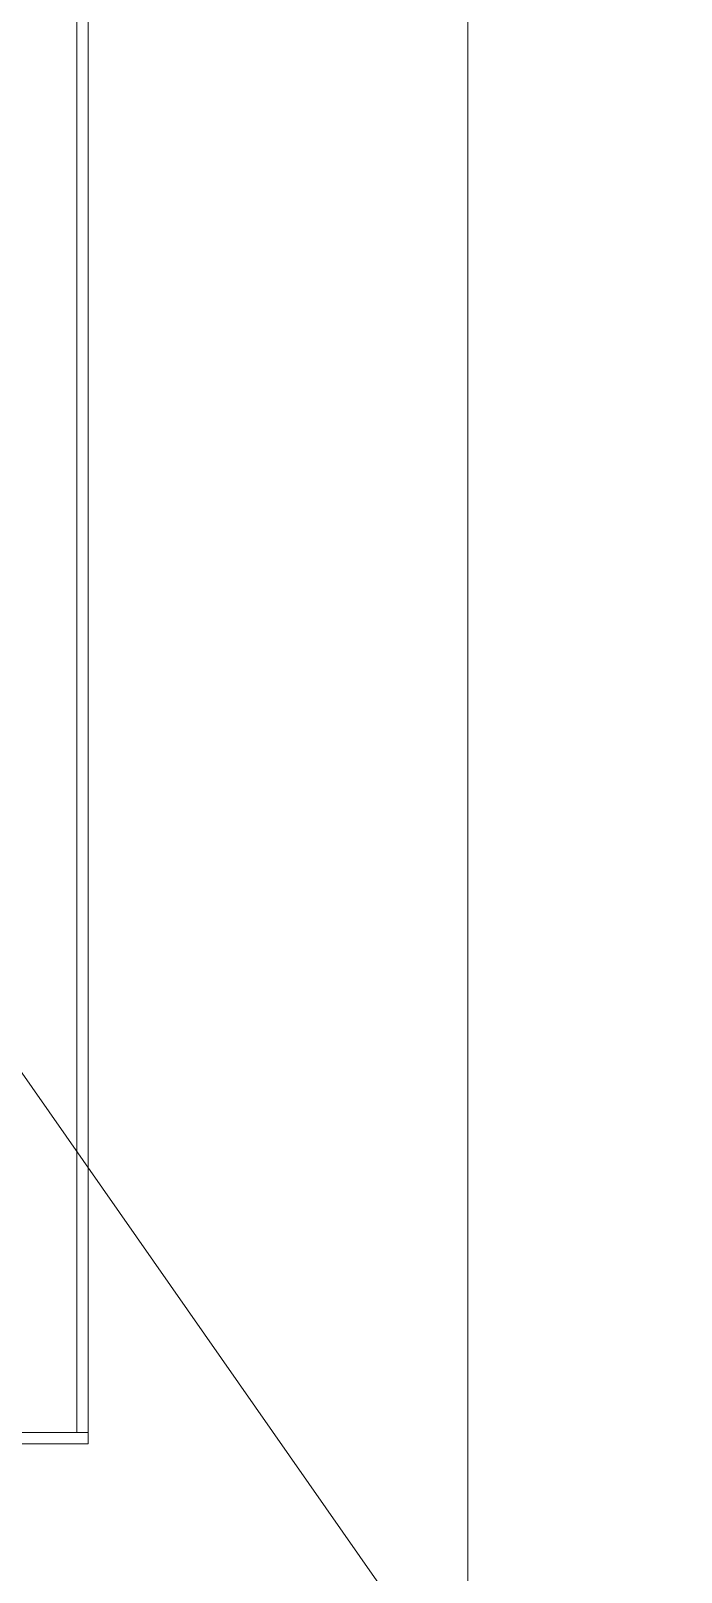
# Model space of a CAD drawing. Header units: millimetres. Extents: x -191664 to 191490, y -197311 to 10263.
# Drawn here: x 1621.7 to 1738.2, y -30208.5 to -29932.6 of the extents above; entities that cross this region are included whole.
import ezdxf

# ---------------------------------------------------------------- set-up
doc = ezdxf.new("R2010")
doc.units = ezdxf.units.MM
doc.layers.add('frontal_secador', color=7, linetype='Continuous', lineweight=0)
doc.layers.add('frontal_tolva', color=7, linetype='Continuous', lineweight=0)

msp = doc.modelspace()

# ---------------------------------------------------------------- linework, layer by layer
at = {"layer": 'frontal_secador', "color": 253, "true_color": 0xa6b3ba}
msp.add_line((1700, -31975), (1700, -29010), dxfattribs=at)
at = {"layer": 'frontal_secador', "color": 43, "true_color": 0xc7ad4e}
for p, q in [((1630, -30183.5), (1630, -29683.5)), ((1632, -30183.5), (1632, -29683.5)), ((1630, -30183.5), (1632, -30183.5))]:
    msp.add_line(p, q, dxfattribs=at)
at = {"layer": 'frontal_secador', "color": 55, "true_color": 0xb9a24b}
for p, q in [((1505, -30183.5), (1632, -30183.5)), ((1632, -30185.5), (1632, -30183.5)), ((1505, -30185.5), (1632, -30185.5))]:
    msp.add_line(p, q, dxfattribs=at)
at = {"layer": 'frontal_tolva', "color": 156, "true_color": 0x164b78}
msp.add_line((1769.58, -30332.81), (722.58, -28835.81), dxfattribs=at)

doc.saveas('drawing.dxf')
